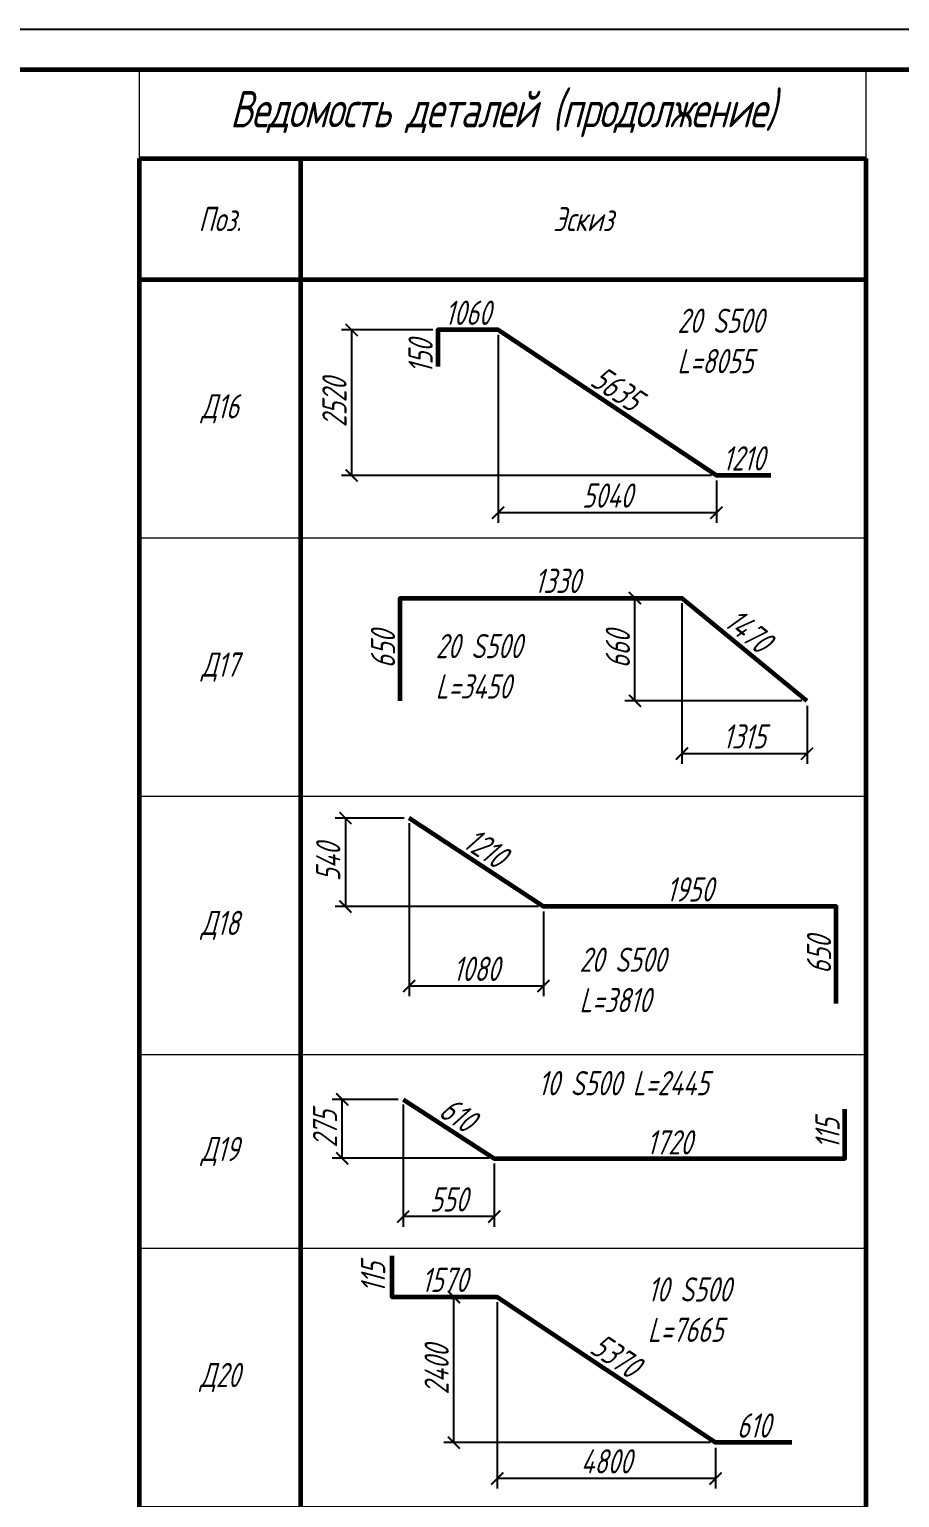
# Paper-space layout 'Спецификация' of a CAD drawing. Header units: millimetres. Extents: x 0 to 840, y 0 to 1163.
# Drawn here: x 112.2 to 220, y 412.1 to 594 of the extents above; entities that cross this region are included whole.
import ezdxf

# ---------------------------------------------------------------- set-up
doc = ezdxf.new("R2010")
doc.units = ezdxf.units.MM
doc.layers.get('Defpoints').update_dxf_attribs({"color": 8})
for name, color, linetype, lineweight in [('Обозначение', 94, 'Continuous', 25), ('Обозначения', 82, 'Continuous', 25), ('Основная', 7, 'Continuous', 60)]:
    doc.layers.add(name, color=color, linetype=linetype, lineweight=lineweight)
doc.styles.get("Standard").update_dxf_attribs({"font": 'simplex.shx', "width": 0.7, "oblique": 15, "height": 3})
doc.dimstyles.new('Default', dxfattribs={"dimtxt": 3, "dimasz": 1.5, "dimexe": 1.25, "dimexo": 0.625, "dimtad": 1, "dimdec": 0, "dimtxsty": 'Standard', "dimblk": 'ARCHTICK', "dimcen": 2.5, "dimadec": 0, "dimazin": 0, "dimtfac": 1, "dimtdec": 0, "dimtmove": 0, "dimatfit": 3, "dimfxl": 1, "dimarcsym": 0})

# ---------------------------------------------------------------- blocks, each defined once
blk = doc.blocks.new('*U18')
at = {"layer": 'Обозначения'}
blk.add_lwpolyline([(0, 0), (840, 0), (840, 594), (0, 594)], close=True, dxfattribs=at)
at = {"layer": 'Обозначения', "lineweight": 60}
blk.add_lwpolyline([(20, 5), (835, 5), (835, 589), (20, 589)], close=True, dxfattribs=at)
blk = doc.blocks.new('*T791')
at = {"layer": 'Defpoints', "color": 8, "linetype": 'ByBlock', "lineweight": 0, "transparency": 16777216}
for p, q in [((0, 0), (90, 0)), ((0, 0), (0, -11)), ((90, 0), (90, -11))]:
    blk.add_line(p, q, dxfattribs=at)
at = {"layer": 'Обозначения', "color": 0, "linetype": 'Continuous', "lineweight": 60, "transparency": 16777216}
for p, q in [((0, -11), (90, -11)), ((0, -11), (0, -482)), ((20, -11), (20, -482)), ((90, -11), (90, -482)), ((0, -26), (90, -26)), ((0, -482), (90, -482))]:
    blk.add_line(p, q, dxfattribs=at)
at = {"layer": 'Обозначения', "color": 0, "linetype": 'Continuous', "lineweight": 15, "transparency": 16777216}
for p, q in [((0, -58), (90, -58)), ((0, -90), (90, -90)), ((0, -122), (90, -122)), ((0, -146), (90, -146)), ((0, -178), (90, -178)), ((0, -210), (90, -210)), ((0, -242), (90, -242)), ((0, -274), (90, -274)), ((0, -298), (90, -298)), ((0, -330), (90, -330)), ((0, -362), (90, -362)), ((0, -394), (90, -394)), ((0, -426), (90, -426)), ((0, -450), (90, -450))]:
    blk.add_line(p, q, dxfattribs=at)
at = {"layer": 'Обозначения', "color": 0, "transparency": 16777216, "attachment_point": 5}
for s, insert, char_height, width in [('{\\T0.95;Ведомость деталей (продолжение)}', (45, -5.5), 4.5, 87), ('Поз.', (10, -18.5), 3, 17), ('Эскиз', (55, -18.5), 3, 67), ('Д16', (10, -42), 3, 17), ('Д17', (10, -74), 3, 17), ('Д18', (10, -106), 3, 17), ('Д19', (10, -134), 3, 17), ('Д20', (10, -162), 3, 17), ('Д21', (10, -194), 3, 17), ('Д22', (10, -226), 3, 17), ('Д23', (10, -258), 3, 17), ('Д24', (10, -286), 3, 17), ('Д25', (10, -314), 3, 17), ('Д26', (10, -346), 3, 17), ('Д27', (10, -378), 3, 17), ('Д28', (10, -410), 3, 17), ('Д29', (10, -438), 3, 17), ('Д30', (10, -466), 3, 17)]:
    blk.add_mtext(s, dxfattribs=dict(at, insert=insert, char_height=char_height, width=width))
blk = doc.blocks.new('*D896')
at = {"layer": 'Defpoints', "color": 0, "transparency": 16777216}
for p in [(170.15, 436.96, -33.33), (170.15, 436.96), (197.2, 418.93)]:
    blk.add_point(p, dxfattribs=at)
at = {"layer": 'Обозначение', "color": 0, "transparency": 16777216, "insert": (184.85, 429.71), "char_height": 3, "attachment_point": 5, "rotation": 326.3099}
blk.add_mtext('5370', dxfattribs=at)
blk = doc.blocks.new('_ArchTick')
at = {"color": 0, "linetype": 'ByBlock', "const_width": 0.15}
blk.add_lwpolyline([(-0.5, -0.5), (0.5, 0.5)], dxfattribs=at)
blk = doc.blocks.new('*D897')
at = {"layer": 'Defpoints', "color": 0, "transparency": 16777216}
for p in [(157.16, 436.96, -33.33), (157.16, 436.96), (170.15, 436.96)]:
    blk.add_point(p, dxfattribs=at)
at = {"layer": 'Обозначение', "color": 0, "transparency": 16777216, "insert": (163.65, 439.09), "char_height": 3, "attachment_point": 5}
blk.add_mtext('1570', dxfattribs=at)
blk = doc.blocks.new('*D898')
at = {"layer": 'Defpoints', "color": 0, "transparency": 16777216}
for p in [(175.89, 485.33, -100), (175.89, 485.33), (212.14, 485.33)]:
    blk.add_point(p, dxfattribs=at)
at = {"layer": 'Обозначение', "color": 0, "transparency": 16777216, "insert": (194.02, 487.46), "char_height": 3, "attachment_point": 5}
blk.add_mtext('1950', dxfattribs=at)
blk = doc.blocks.new('*D899')
at = {"layer": 'Defpoints', "color": 0, "transparency": 16777216}
for p in [(159.25, 496.3, -100), (159.25, 496.3), (175.89, 485.33, -100)]:
    blk.add_point(p, dxfattribs=at)
at = {"layer": 'Обозначение', "color": 0, "transparency": 16777216, "insert": (168.74, 492.59), "char_height": 3, "attachment_point": 5, "rotation": 326.6113}
blk.add_mtext('1210', dxfattribs=at)
blk = doc.blocks.new('*D900')
at = {"layer": 'Defpoints', "color": 0, "transparency": 16777216}
for p in [(193.04, 523.55, -100), (193.04, 523.55), (208.53, 510.82, -100)]:
    blk.add_point(p, dxfattribs=at)
at = {"layer": 'Обозначение', "color": 0, "transparency": 16777216, "insert": (201.3, 519.51), "char_height": 3, "attachment_point": 5, "rotation": 320.5735}
blk.add_mtext('1470', dxfattribs=at)
blk = doc.blocks.new('*D901')
at = {"layer": 'Defpoints', "color": 0, "transparency": 16777216}
for p in [(158.13, 523.55, -100), (158.13, 523.55), (197.09, 523.55)]:
    blk.add_point(p, dxfattribs=at)
at = {"layer": 'Обозначение', "color": 0, "transparency": 16777216, "insert": (177.61, 525.68), "char_height": 3, "attachment_point": 5}
blk.add_mtext('1330', dxfattribs=at)
blk = doc.blocks.new('*D902')
at = {"layer": 'Defpoints', "color": 0, "transparency": 16777216}
for p in [(197.31, 538.73, -33.33), (197.31, 538.73), (204.06, 538.73, -33.33)]:
    blk.add_point(p, dxfattribs=at)
at = {"layer": 'Обозначение', "color": 0, "transparency": 16777216, "insert": (200.69, 540.85), "char_height": 3, "attachment_point": 5}
blk.add_mtext('1210', dxfattribs=at)
blk = doc.blocks.new('*D903')
at = {"layer": 'Defpoints', "color": 0, "transparency": 16777216}
for p in [(170.26, 556.76, -33.33), (170.26, 556.76), (197.31, 538.73)]:
    blk.add_point(p, dxfattribs=at)
at = {"layer": 'Обозначение', "color": 0, "transparency": 16777216, "insert": (184.97, 549.51), "char_height": 3, "attachment_point": 5, "rotation": 326.3099}
blk.add_mtext('5635', dxfattribs=at)
blk = doc.blocks.new('*D904')
at = {"layer": 'Defpoints', "color": 0, "transparency": 16777216}
for p in [(162.78, 556.76, -33.33), (162.78, 556.76), (170.26, 556.76)]:
    blk.add_point(p, dxfattribs=at)
at = {"layer": 'Обозначение', "color": 0, "transparency": 16777216, "insert": (166.52, 558.89), "char_height": 3, "attachment_point": 5}
blk.add_mtext('1060', dxfattribs=at)
blk = doc.blocks.new('*D905')
at = {"layer": 'Defpoints', "color": 0, "transparency": 16777216}
for p in [(169.79, 454, -100), (169.79, 454), (213.2, 454)]:
    blk.add_point(p, dxfattribs=at)
at = {"layer": 'Обозначение', "color": 0, "transparency": 16777216, "insert": (191.5, 456.13), "char_height": 3, "attachment_point": 5}
blk.add_mtext('1720', dxfattribs=at)
blk = doc.blocks.new('*D906')
at = {"layer": 'Defpoints', "color": 0, "transparency": 16777216}
for p in [(158.5, 461.44, -100), (158.5, 461.44), (169.79, 454.15, -100)]:
    blk.add_point(p, dxfattribs=at)
at = {"layer": 'Обозначение', "color": 0, "transparency": 16777216, "insert": (165.3, 459.58), "char_height": 3, "attachment_point": 5, "rotation": 327.1418}
blk.add_mtext('610', dxfattribs=at)
blk = doc.blocks.new('*D907')
at = {"layer": 'Defpoints', "color": 0, "transparency": 16777216}
for p in [(170.15, 436.96, -33.33), (197.2, 418.93, -33.33), (170.15, 414.48)]:
    blk.add_point(p, dxfattribs=at)
at = {"layer": 'Обозначение', "color": 0, "lineweight": -2, "transparency": 16777216}
for p, q in [((170.15, 436.34), (170.15, 413.23)), ((197.2, 418.3), (197.2, 413.23)), ((197.2, 414.48), (170.15, 414.48))]:
    blk.add_line(p, q, dxfattribs=at)
at = {"layer": 'Обозначение', "color": 0, "lineweight": -2, "transparency": 16777216, "xscale": 1.5, "yscale": 1.5, "zscale": 1.5, "rotation": 180}
blk.add_blockref('_ArchTick', (170.15, 414.48), dxfattribs=at)
at = {"layer": 'Обозначение', "color": 0, "lineweight": -2, "transparency": 16777216, "xscale": 1.5, "yscale": 1.5, "zscale": 1.5}
blk.add_blockref('_ArchTick', (197.2, 414.48), dxfattribs=at)
at = {"layer": 'Обозначение', "color": 0, "transparency": 16777216, "insert": (183.67, 416.61), "char_height": 3, "attachment_point": 5}
blk.add_mtext('4800', dxfattribs=at)
blk = doc.blocks.new('*D908')
at = {"layer": 'Defpoints', "color": 0, "transparency": 16777216}
for p in [(164.78, 436.96), (170.15, 436.96, -33.33), (197.2, 418.93, -33.33)]:
    blk.add_point(p, dxfattribs=at)
at = {"layer": 'Обозначение', "color": 0, "lineweight": -2, "transparency": 16777216}
for p, q in [((169.52, 436.96), (163.53, 436.96)), ((164.78, 418.93), (164.78, 436.96)), ((196.57, 418.93), (163.53, 418.93))]:
    blk.add_line(p, q, dxfattribs=at)
at = {"layer": 'Обозначение', "color": 0, "lineweight": -2, "transparency": 16777216, "xscale": 1.5, "yscale": 1.5, "zscale": 1.5}
for p, rotation in [((164.78, 436.96), 90), ((164.78, 418.93), 270)]:
    blk.add_blockref('_ArchTick', p, dxfattribs=dict(at, rotation=rotation))
at = {"layer": 'Обозначение', "color": 0, "transparency": 16777216, "insert": (162.65, 427.95), "char_height": 3, "attachment_point": 5, "rotation": 90}
blk.add_mtext('2400', dxfattribs=at)
blk = doc.blocks.new('*D909')
at = {"layer": 'Defpoints', "color": 0, "transparency": 16777216}
for p in [(159.25, 496.3, -100), (151.35, 485.33), (175.89, 485.33, -100)]:
    blk.add_point(p, dxfattribs=at)
at = {"layer": 'Обозначение', "color": 0, "lineweight": -2, "transparency": 16777216}
for p, q in [((158.63, 496.3), (150.1, 496.3)), ((151.35, 496.3), (151.35, 485.33)), ((175.27, 485.33), (150.1, 485.33))]:
    blk.add_line(p, q, dxfattribs=at)
at = {"layer": 'Обозначение', "color": 0, "lineweight": -2, "transparency": 16777216, "xscale": 1.5, "yscale": 1.5, "zscale": 1.5}
for p, rotation in [((151.35, 496.3), 90), ((151.35, 485.33), 270)]:
    blk.add_blockref('_ArchTick', p, dxfattribs=dict(at, rotation=rotation))
at = {"layer": 'Обозначение', "color": 0, "transparency": 16777216, "insert": (149.22, 490.82), "char_height": 3, "attachment_point": 5, "rotation": 90}
blk.add_mtext('540', dxfattribs=at)
blk = doc.blocks.new('*D910')
at = {"layer": 'Defpoints', "color": 0, "transparency": 16777216}
for p in [(159.25, 496.3, -100), (175.89, 485.33, -100), (175.89, 475.5)]:
    blk.add_point(p, dxfattribs=at)
at = {"layer": 'Обозначение', "color": 0, "lineweight": -2, "transparency": 16777216}
for p, q in [((159.25, 495.68), (159.25, 474.25)), ((175.89, 484.71), (175.89, 474.25)), ((159.25, 475.5), (175.89, 475.5))]:
    blk.add_line(p, q, dxfattribs=at)
at = {"layer": 'Обозначение', "color": 0, "lineweight": -2, "transparency": 16777216, "xscale": 1.5, "yscale": 1.5, "zscale": 1.5, "rotation": 180}
blk.add_blockref('_ArchTick', (159.25, 475.5), dxfattribs=at)
at = {"layer": 'Обозначение', "color": 0, "lineweight": -2, "transparency": 16777216, "xscale": 1.5, "yscale": 1.5, "zscale": 1.5}
blk.add_blockref('_ArchTick', (175.89, 475.5), dxfattribs=at)
at = {"layer": 'Обозначение', "color": 0, "transparency": 16777216, "insert": (167.57, 477.62), "char_height": 3, "attachment_point": 5}
blk.add_mtext('1080', dxfattribs=at)
blk = doc.blocks.new('*D911')
at = {"layer": 'Defpoints', "color": 0, "transparency": 16777216}
for p in [(187.22, 523.55), (193.04, 523.55, -100), (208.53, 510.82, -100)]:
    blk.add_point(p, dxfattribs=at)
at = {"layer": 'Обозначение', "color": 0, "lineweight": -2, "transparency": 16777216}
for p, q in [((192.42, 523.55), (185.97, 523.55)), ((187.22, 510.82), (187.22, 523.55)), ((207.9, 510.82), (185.97, 510.82))]:
    blk.add_line(p, q, dxfattribs=at)
at = {"layer": 'Обозначение', "color": 0, "lineweight": -2, "transparency": 16777216, "xscale": 1.5, "yscale": 1.5, "zscale": 1.5}
for p, rotation in [((187.22, 523.55), 90), ((187.22, 510.82), 270)]:
    blk.add_blockref('_ArchTick', p, dxfattribs=dict(at, rotation=rotation))
at = {"layer": 'Обозначение', "color": 0, "transparency": 16777216, "insert": (185.1, 517.19), "char_height": 3, "attachment_point": 5, "rotation": 90}
blk.add_mtext('660', dxfattribs=at)
blk = doc.blocks.new('*D912')
at = {"layer": 'Defpoints', "color": 0, "transparency": 16777216}
for p in [(193.04, 523.55, -100), (208.53, 510.82, -100), (208.53, 504.28)]:
    blk.add_point(p, dxfattribs=at)
at = {"layer": 'Обозначение', "color": 0, "lineweight": -2, "transparency": 16777216}
for p, q in [((193.04, 522.93), (193.04, 503.03)), ((208.53, 510.2), (208.53, 503.03)), ((193.04, 504.28), (208.53, 504.28))]:
    blk.add_line(p, q, dxfattribs=at)
at = {"layer": 'Обозначение', "color": 0, "lineweight": -2, "transparency": 16777216, "xscale": 1.5, "yscale": 1.5, "zscale": 1.5, "rotation": 180}
blk.add_blockref('_ArchTick', (193.04, 504.28), dxfattribs=at)
at = {"layer": 'Обозначение', "color": 0, "lineweight": -2, "transparency": 16777216, "xscale": 1.5, "yscale": 1.5, "zscale": 1.5}
blk.add_blockref('_ArchTick', (208.53, 504.28), dxfattribs=at)
at = {"layer": 'Обозначение', "color": 0, "transparency": 16777216, "insert": (200.78, 506.41), "char_height": 3, "attachment_point": 5}
blk.add_mtext('1315', dxfattribs=at)
blk = doc.blocks.new('*D913')
at = {"layer": 'Defpoints', "color": 0, "transparency": 16777216}
for p in [(162.78, 556.76, -33.33), (152.12, 538.73), (197.31, 538.73, -33.33)]:
    blk.add_point(p, dxfattribs=at)
at = {"layer": 'Обозначение', "color": 0, "lineweight": -2, "transparency": 16777216}
for p, q in [((162.16, 556.76), (150.87, 556.76)), ((152.12, 556.76), (152.12, 538.73)), ((196.69, 538.73), (150.87, 538.73))]:
    blk.add_line(p, q, dxfattribs=at)
at = {"layer": 'Обозначение', "color": 0, "lineweight": -2, "transparency": 16777216, "xscale": 1.5, "yscale": 1.5, "zscale": 1.5}
for p, rotation in [((152.12, 556.76), 90), ((152.12, 538.73), 270)]:
    blk.add_blockref('_ArchTick', p, dxfattribs=dict(at, rotation=rotation))
at = {"layer": 'Обозначение', "color": 0, "transparency": 16777216, "insert": (149.99, 547.75), "char_height": 3, "attachment_point": 5, "rotation": 90}
blk.add_mtext('2520', dxfattribs=at)
blk = doc.blocks.new('*D914')
at = {"layer": 'Defpoints', "color": 0, "transparency": 16777216}
for p in [(170.26, 556.76, -33.33), (197.31, 538.73, -33.33), (170.26, 534.13)]:
    blk.add_point(p, dxfattribs=at)
at = {"layer": 'Обозначение', "color": 0, "lineweight": -2, "transparency": 16777216}
for p, q in [((170.26, 556.14), (170.26, 532.88)), ((197.31, 538.1), (197.31, 532.88)), ((197.31, 534.13), (170.26, 534.13))]:
    blk.add_line(p, q, dxfattribs=at)
at = {"layer": 'Обозначение', "color": 0, "lineweight": -2, "transparency": 16777216, "xscale": 1.5, "yscale": 1.5, "zscale": 1.5, "rotation": 180}
blk.add_blockref('_ArchTick', (170.26, 534.13), dxfattribs=at)
at = {"layer": 'Обозначение', "color": 0, "lineweight": -2, "transparency": 16777216, "xscale": 1.5, "yscale": 1.5, "zscale": 1.5}
blk.add_blockref('_ArchTick', (197.31, 534.13), dxfattribs=at)
at = {"layer": 'Обозначение', "color": 0, "transparency": 16777216, "insert": (183.79, 536.25), "char_height": 3, "attachment_point": 5}
blk.add_mtext('5040', dxfattribs=at)
blk = doc.blocks.new('*D875')
at = {"layer": 'Defpoints', "color": 0, "transparency": 16777216}
for p in [(150.95, 461.44), (158.5, 461.44, -100), (169.79, 454.15, -100)]:
    blk.add_point(p, dxfattribs=at)
at = {"layer": 'Обозначение', "color": 0, "lineweight": -2, "transparency": 16777216}
for p, q in [((157.88, 461.44), (149.7, 461.44)), ((150.95, 454.15), (150.95, 461.44)), ((169.17, 454.15), (149.7, 454.15))]:
    blk.add_line(p, q, dxfattribs=at)
at = {"layer": 'Обозначение', "color": 0, "lineweight": -2, "transparency": 16777216, "xscale": 1.5, "yscale": 1.5, "zscale": 1.5}
for p, rotation in [((150.95, 461.44), 90), ((150.95, 454.15), 270)]:
    blk.add_blockref('_ArchTick', p, dxfattribs=dict(at, rotation=rotation))
at = {"layer": 'Обозначение', "color": 0, "transparency": 16777216, "insert": (148.82, 457.79), "char_height": 3, "attachment_point": 5, "rotation": 90}
blk.add_mtext('275', dxfattribs=at)
blk = doc.blocks.new('*D876')
at = {"layer": 'Defpoints', "color": 0, "transparency": 16777216}
for p in [(158.5, 461.44, -100), (169.79, 454.15, -100), (158.5, 446.93)]:
    blk.add_point(p, dxfattribs=at)
at = {"layer": 'Обозначение', "color": 0, "lineweight": -2, "transparency": 16777216}
for p, q in [((158.5, 460.81), (158.5, 445.68)), ((169.79, 453.52), (169.79, 445.68)), ((169.79, 446.93), (158.5, 446.93))]:
    blk.add_line(p, q, dxfattribs=at)
at = {"layer": 'Обозначение', "color": 0, "lineweight": -2, "transparency": 16777216, "xscale": 1.5, "yscale": 1.5, "zscale": 1.5, "rotation": 180}
blk.add_blockref('_ArchTick', (158.5, 446.93), dxfattribs=at)
at = {"layer": 'Обозначение', "color": 0, "lineweight": -2, "transparency": 16777216, "xscale": 1.5, "yscale": 1.5, "zscale": 1.5}
blk.add_blockref('_ArchTick', (169.79, 446.93), dxfattribs=at)
at = {"layer": 'Обозначение', "color": 0, "transparency": 16777216, "insert": (164.15, 449.06), "char_height": 3, "attachment_point": 5}
blk.add_mtext('550', dxfattribs=at)
blk = doc.blocks.new('*D877')
at = {"layer": 'Defpoints', "color": 0, "transparency": 16777216}
for p in [(158.13, 523.55, -100), (158.13, 523.55), (158.13, 510.82, -100)]:
    blk.add_point(p, dxfattribs=at)
at = {"layer": 'Обозначение', "color": 0, "transparency": 16777216, "insert": (156.01, 517.19), "char_height": 3, "attachment_point": 5, "rotation": 90}
blk.add_mtext('650', dxfattribs=at)
blk = doc.blocks.new('*D878')
at = {"layer": 'Defpoints', "color": 0, "transparency": 16777216}
for p in [(212.14, 485.33, -100), (212.14, 485.33), (212.14, 473.34, -100)]:
    blk.add_point(p, dxfattribs=at)
at = {"layer": 'Обозначение', "color": 0, "transparency": 16777216, "insert": (210.02, 479.34), "char_height": 3, "attachment_point": 5, "rotation": 90}
blk.add_mtext('650', dxfattribs=at)
blk = doc.blocks.new('*D879')
at = {"layer": 'Defpoints', "color": 0, "transparency": 16777216}
for p in [(213.2, 460.24, -100), (213.2, 454.15, -100), (213.2, 454.15)]:
    blk.add_point(p, dxfattribs=at)
at = {"layer": 'Обозначение', "color": 0, "transparency": 16777216, "insert": (211.07, 457.19), "char_height": 3, "attachment_point": 5, "rotation": 90}
blk.add_mtext('115', dxfattribs=at)
blk = doc.blocks.new('*D880')
at = {"layer": 'Defpoints', "color": 0, "transparency": 16777216}
for p in [(156.91, 442.42, -100), (156.91, 436.32, -100), (156.91, 436.32)]:
    blk.add_point(p, dxfattribs=at)
at = {"layer": 'Обозначение', "color": 0, "transparency": 16777216, "insert": (154.78, 439.37), "char_height": 3, "attachment_point": 5, "rotation": 90}
blk.add_mtext('115', dxfattribs=at)
blk = doc.blocks.new('*D881')
at = {"layer": 'Defpoints', "color": 0, "transparency": 16777216}
for p in [(197.2, 418.93, -33.33), (206.67, 418.93, -33.33), (206.67, 418.93)]:
    blk.add_point(p, dxfattribs=at)
at = {"layer": 'Обозначение', "color": 0, "transparency": 16777216, "insert": (201.93, 421.05), "char_height": 3, "attachment_point": 5}
blk.add_mtext('610', dxfattribs=at)
blk = doc.blocks.new('*D882')
at = {"layer": 'Defpoints', "color": 0, "transparency": 16777216}
for p in [(162.78, 556.76, -33.33), (162.78, 552.23, -33.33), (162.78, 552.23)]:
    blk.add_point(p, dxfattribs=at)
at = {"layer": 'Обозначение', "color": 0, "transparency": 16777216, "insert": (160.66, 553.46), "char_height": 3, "attachment_point": 5, "rotation": 90}
blk.add_mtext('150', dxfattribs=at)

psp = doc.layouts.new('Спецификация')

# ---------------------------------------------------------------- linework, layer by layer
at = {"layer": 'Основная', "color": 30, "elevation": -33.333}
psp.add_lwpolyline([(204.06, 538.73), (197.314, 538.73), (170.264, 556.763), (162.783, 556.763), (162.783, 552.226)], dxfattribs=at)
at = {"layer": 'Основная', "color": 2, "elevation": -100}
for points in [[(158.13, 510.823), (158.13, 523.555), (193.041, 523.555), (208.526, 510.823)], [(212.145, 473.344), (212.145, 485.333), (175.894, 485.333), (159.253, 496.3)]]:
    psp.add_lwpolyline(points, dxfattribs=at)
at = {"layer": 'Основная', "color": 4}
for points, elevation in [([(158.505, 461.438), (169.793, 454.147), (213.2, 454.147), (213.2, 460.24)], -100), ([(206.667, 418.93), (197.197, 418.93), (170.147, 436.963), (158.227, 436.963), (157.16, 436.963), (157.16, 442.072)], -33.333)]:
    psp.add_lwpolyline(points, dxfattribs=dict(at, elevation=elevation))

# ---------------------------------------------------------------- block references
psp.add_blockref('*T791', (125.807, 589))
at = {"layer": 'Основная'}
psp.add_blockref('*U18', (0, 0), dxfattribs=at)

# ---------------------------------------------------------------- texts
at = {"layer": 'Defpoints', "char_height": 3, "attachment_point": 1}
for s, insert in [('20 S500^JL=8055', (192.469, 559.407)), ('20 S500^JL=3450', (162.526, 519.106)), ('20 S500^JL=3810', (180.337, 480.254)), ('10 S500 L=2445', (175.239, 464.96)), ('10 S500^JL=7665', (188.806, 439.407))]:
    psp.add_mtext_dynamic_manual_height_columns(s, width=75.91189, gutter_width=15, heights=[0], dxfattribs=dict(at, insert=insert))

# ---------------------------------------------------------------- dimensions: what is measured, and where the dimension line sits
at = {"layer": 'Обозначение'}
for base, p1, p2, angle, text, picture, middle in [((162.783, 556.763), (170.264, 556.763), (162.783, 556.763, -33.333), 180, '1060', '*D904', (166.524, 556.763)), ((162.783, 552.226), (162.783, 556.763, -33.333), (162.783, 552.226, -33.333), 270, '150', '*D882', (162.783, 553.456)), ((197.314, 538.73), (204.06, 538.73, -33.333), (197.314, 538.73, -33.333), 180, '1210', '*D902', (200.687, 538.73)), ((193.041, 523.555), (208.526, 510.823, -100), (193.041, 523.555, -100), 140.57348, '1470', '*D900', (199.952, 517.872)), ((158.13, 523.555), (158.13, 510.823, -100), (158.13, 523.555, -100), 90, '650', '*D877', (158.13, 517.189)), ((159.253, 496.3), (175.894, 485.333, -100), (159.253, 496.3, -100), 146.61133, '1210', '*D899', (167.573, 490.816)), ((158.505, 461.438), (169.793, 454.147, -100), (158.505, 461.438, -100), 147.14177, '610', '*D906', (164.149, 457.793))]:
    dim = psp.add_linear_dim(base=base, p1=p1, p2=p2, angle=angle, text=text, dimstyle='Default', override={"dimse1": 1, "dimse2": 1, "dimsd1": 1, "dimsd2": 1}, dxfattribs=at)
    dim.commit()
    dim.dimension.update_dxf_attribs({"geometry": picture, "text_midpoint": middle, "dimtype": 161})
for base, p1, p2, angle, text, picture, middle in [((152.119, 538.73), (162.783, 556.763, -33.333), (197.314, 538.73, -33.333), 90, '2520', '*D913', (149.994, 547.747)), ((170.264, 534.13), (197.314, 538.73, -33.333), (170.264, 556.763, -33.333), 180, '5040', '*D914', (183.789, 536.255)), ((208.526, 504.284), (193.041, 523.555, -100), (208.526, 510.823, -100), 180, '1315', '*D912', (200.783, 506.409)), ((175.894, 475.499), (159.253, 496.3, -100), (175.894, 485.333, -100), 180, '1080', '*D910', (167.573, 477.624)), ((164.779, 436.963), (197.197, 418.93, -33.333), (170.147, 436.963, -33.333), 90, '2400', '*D908', (162.654, 427.946)), ((170.147, 414.482), (197.197, 418.93, -33.333), (170.147, 436.963, -33.333), 180, '4800', '*D907', (183.672, 416.607))]:
    dim = psp.add_linear_dim(base=base, p1=p1, p2=p2, angle=angle, text=text, dimstyle='Default', dxfattribs=at)
    dim.commit()
    dim.dimension.update_dxf_attribs({"geometry": picture, "text_midpoint": middle})
for p1, p2, text, picture, middle in [((197.314, 538.73), (170.264, 556.763, -33.333), '5635', '*D903', (184.968, 549.515)), ((197.09, 523.555), (158.13, 523.555, -100), '1330', '*D901', (177.61, 525.68)), ((212.145, 485.333, -100), (175.894, 485.333, -200), '1950', '*D898', (194.019, 487.458, -100)), ((212.145, 473.344, -100), (212.145, 485.333, -100), '650', '*D878', (210.02, 479.338)), ((213.2, 460.24, -100), (213.2, 454.147, -100), '115', '*D879', (211.075, 457.194)), ((213.2, 454.002), (169.793, 454.002, -100), '1720', '*D905', (191.496, 456.127)), ((156.909, 442.418, -33.333), (156.909, 436.325, -33.333), '115', '*D880', (154.784, 439.371, 66.667)), ((170.147, 436.963), (157.16, 436.963, -33.333), '1570', '*D897', (163.654, 439.088)), ((197.197, 418.93), (170.147, 436.963, -33.333), '5370', '*D896', (184.85, 429.714))]:
    dim = psp.add_aligned_dim(p1=p1, p2=p2, distance=0, text=text, dimstyle='Default', override={"dimse1": 1, "dimse2": 1, "dimsd1": 1, "dimsd2": 1}, dxfattribs=at)
    dim.commit()
    dim.dimension.update_dxf_attribs({"geometry": picture, "text_midpoint": middle})
for base, p1, p2, angle, text, picture, middle in [((187.221, 523.555), (208.526, 510.823, -100), (193.041, 523.555, -100), 90, '660', '*D911', (187.221, 517.189)), ((151.349, 485.333), (159.253, 496.3, -100), (175.894, 485.333, -100), 90, '540', '*D909', (151.349, 490.816)), ((150.949, 461.438), (169.793, 454.147, -100), (158.505, 461.438, -100), 90, '275', '*D875', (150.949, 457.793)), ((158.505, 446.932), (169.793, 454.147, -100), (158.505, 461.438, -100), 180, '550', '*D876', (164.149, 446.932))]:
    dim = psp.add_linear_dim(base=base, p1=p1, p2=p2, angle=angle, text=text, dimstyle='Default', dxfattribs=at)
    dim.commit()
    dim.dimension.update_dxf_attribs({"geometry": picture, "text_midpoint": middle, "dimtype": 160})
dim = psp.add_linear_dim(base=(206.667, 418.93), p1=(197.197, 418.93, -33.333), p2=(206.667, 418.93, -33.333), angle=180, text='610', dimstyle='Default', override={"dimse1": 1, "dimse2": 1, "dimsd1": 1, "dimsd2": 1}, dxfattribs=at)
dim.commit()
dim.dimension.update_dxf_attribs({"geometry": '*D881', "text_midpoint": (201.932, 421.055)})

doc.saveas('drawing.dxf')
